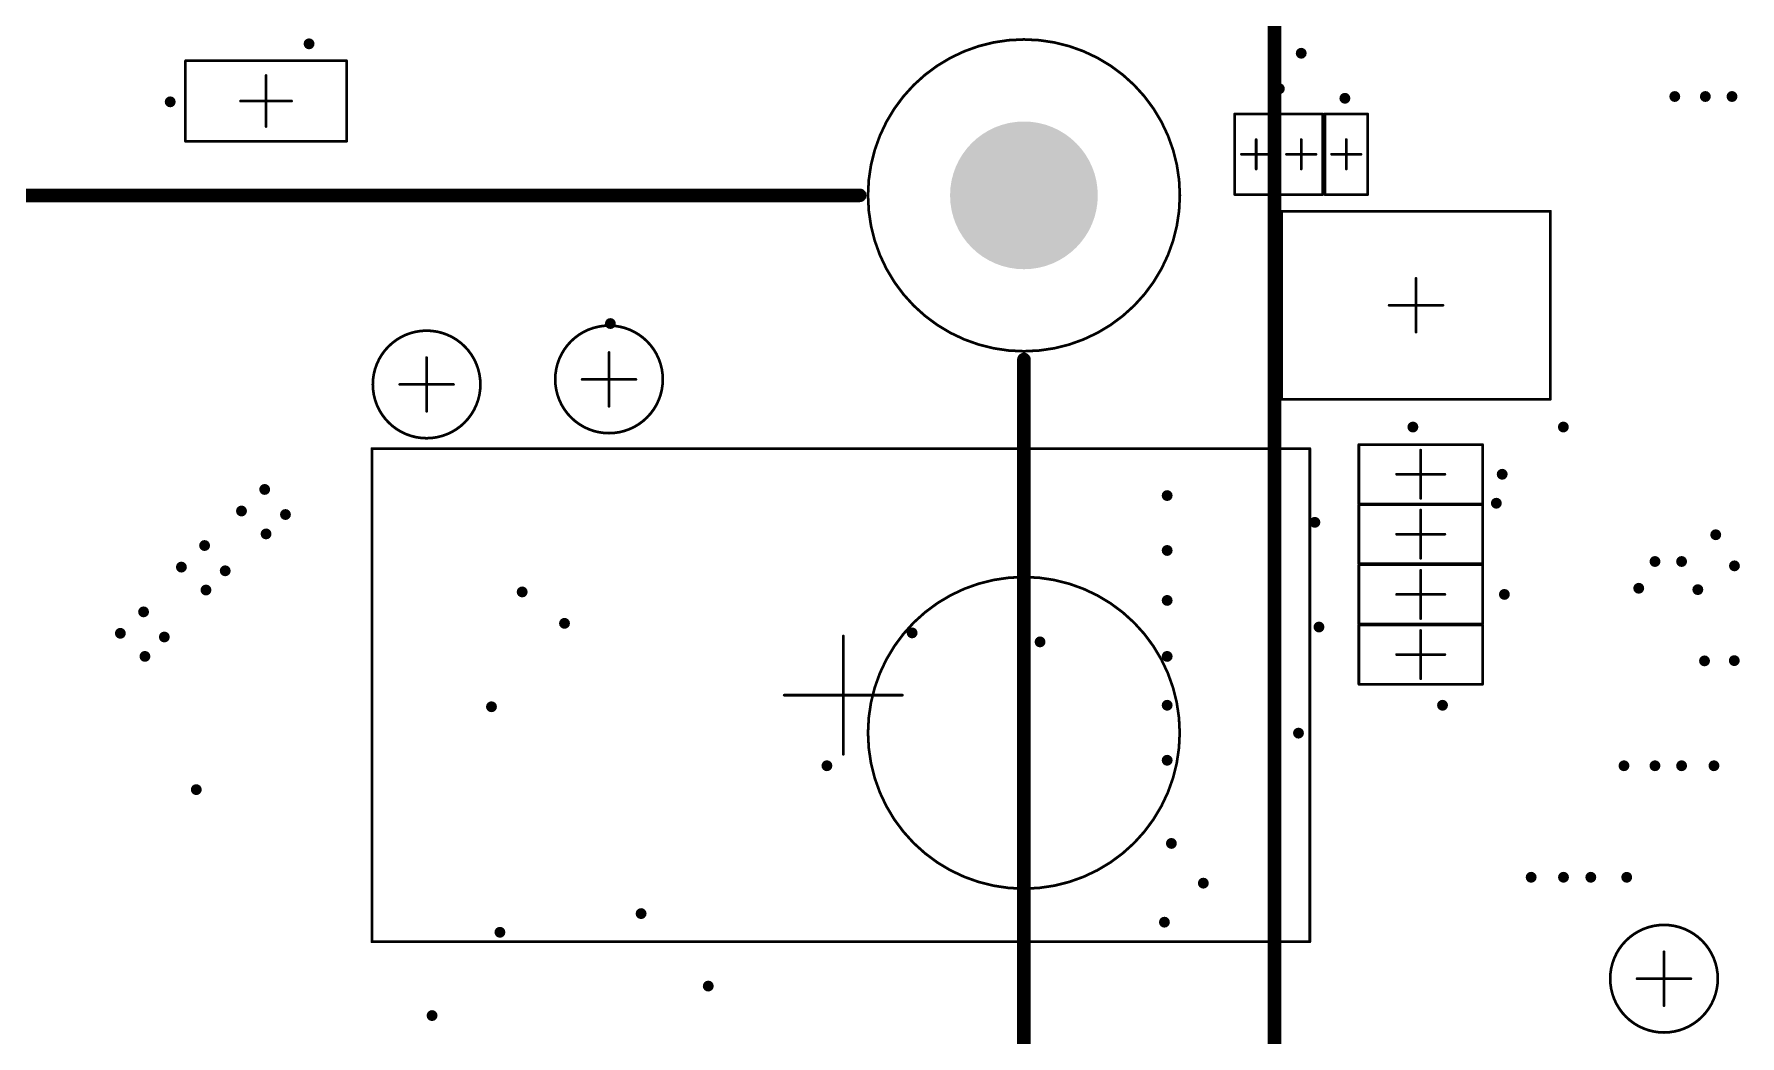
# Model space of a CAD drawing. Header units: inches. Extents: x -0.46 to 4.93, y -0.49 to 6.86.
# Drawn here: x 0.872 to 2.121, y 0.607 to 1.341 of the extents above; entities that cross this region are included whole.
import ezdxf

# ---------------------------------------------------------------- set-up
doc = ezdxf.new("R2010")
doc.units = ezdxf.units.IN
doc.header["$MEASUREMENT"] = 0
for name, color, linetype in [('Dimensions', 56, 'Continuous'), ('Pad Holes', 156, 'Continuous'), ('Top Courtyard', 56, 'Continuous'), ('Via Holes', 16, 'Continuous')]:
    doc.layers.add(name, color=color, linetype=linetype)

# ---------------------------------------------------------------- blocks, each defined once
blk = doc.blocks.new('RESC1005X40X25LL05T10_112')
at = {"layer": 'Top Courtyard'}
for points in [[(-0.0295, 0.0157, 0.00197, 0.00197, 0), (-0.0295, -0.0157, 0.00197, 0.00197, 0)], [(-0.0295, 0.0157, 0.00197, 0.00197, 0), (0.0295, 0.0157, 0.00197, 0.00197, 0)], [(0.0295, 0.0157, 0.00197, 0.00197, 0), (0.0295, -0.0157, 0.00197, 0.00197, 0)], [(-0.0108, 0, 0.00197, 0.00197, 0), (0.0108, 0, 0.00197, 0.00197, 0)], [(0, 0.0108, 0.00197, 0.00197, 0), (0, -0.0108, 0.00197, 0.00197, 0)], [(-0.0295, -0.0157, 0.00197, 0.00197, 0), (0.0295, -0.0157, 0.00197, 0.00197, 0)]]:
    blk.add_lwpolyline(points, format="xyseb", dxfattribs=at)
for points in [[(-0.03, 0.0157, 0.000984, 0.000984, 1), (-0.029, 0.0157, 0.000984, 0.000984, 1)], [(-0.03, 0.0157, 0.000984, 0.000984, 1), (-0.029, 0.0157, 0.000984, 0.000984, 1)], [(0.029, 0.0157, 0.000984, 0.000984, 1), (0.03, 0.0157, 0.000984, 0.000984, 1)], [(0.029, 0.0157, 0.000984, 0.000984, 1), (0.03, 0.0157, 0.000984, 0.000984, 1)], [(-0.0113, 0, 0.000984, 0.000984, 1), (-0.0103, 0, 0.000984, 0.000984, 1)], [(-0.0005, 0.0108, 0.000984, 0.000984, 1), (0.0005, 0.0108, 0.000984, 0.000984, 1)], [(0.0103, 0, 0.000984, 0.000984, 1), (0.0113, 0, 0.000984, 0.000984, 1)], [(-0.0005, -0.0108, 0.000984, 0.000984, 1), (0.0005, -0.0108, 0.000984, 0.000984, 1)], [(-0.03, -0.0157, 0.000984, 0.000984, 1), (-0.029, -0.0157, 0.000984, 0.000984, 1)], [(-0.03, -0.0157, 0.000984, 0.000984, 1), (-0.029, -0.0157, 0.000984, 0.000984, 1)], [(0.029, -0.0157, 0.000984, 0.000984, 1), (0.03, -0.0157, 0.000984, 0.000984, 1)], [(0.029, -0.0157, 0.000984, 0.000984, 1), (0.03, -0.0157, 0.000984, 0.000984, 1)]]:
    blk.add_lwpolyline(points, format="xyseb", close=True, dxfattribs=at)
blk = doc.blocks.new('3528_A_113')
at = {"layer": 'Top Courtyard'}
for points in [[(-0.0984, -0.0689, 0.00197, 0.00197, 0), (-0.0984, 0.0689, 0.00197, 0.00197, 0)], [(-0.0984, 0.0689, 0.00197, 0.00197, 0), (0.0984, 0.0689, 0.00197, 0.00197, 0)], [(0.0984, -0.0689, 0.00197, 0.00197, 0), (0.0984, 0.0689, 0.00197, 0.00197, 0)], [(0, -0.0197, 0.00197, 0.00197, 0), (0, 0.0197, 0.00197, 0.00197, 0)], [(-0.0197, 0, 0.00197, 0.00197, 0), (0.0197, 0, 0.00197, 0.00197, 0)], [(-0.0984, -0.0689, 0.00197, 0.00197, 0), (0.0984, -0.0689, 0.00197, 0.00197, 0)]]:
    blk.add_lwpolyline(points, format="xyseb", dxfattribs=at)
for points in [[(-0.0989, 0.0689, 0.000984, 0.000984, 1), (-0.0979, 0.0689, 0.000984, 0.000984, 1)], [(-0.0989, 0.0689, 0.000984, 0.000984, 1), (-0.0979, 0.0689, 0.000984, 0.000984, 1)], [(0.0979, 0.0689, 0.000984, 0.000984, 1), (0.0989, 0.0689, 0.000984, 0.000984, 1)], [(0.0979, 0.0689, 0.000984, 0.000984, 1), (0.0989, 0.0689, 0.000984, 0.000984, 1)], [(-0.0005, 0.0197, 0.000984, 0.000984, 1), (0.0005, 0.0197, 0.000984, 0.000984, 1)], [(-0.0202, 0, 0.000984, 0.000984, 1), (-0.0192, 0, 0.000984, 0.000984, 1)], [(0.0192, 0, 0.000984, 0.000984, 1), (0.0202, 0, 0.000984, 0.000984, 1)], [(-0.0005, -0.0197, 0.000984, 0.000984, 1), (0.0005, -0.0197, 0.000984, 0.000984, 1)], [(-0.0989, -0.0689, 0.000984, 0.000984, 1), (-0.0979, -0.0689, 0.000984, 0.000984, 1)], [(-0.0989, -0.0689, 0.000984, 0.000984, 1), (-0.0979, -0.0689, 0.000984, 0.000984, 1)], [(0.0979, -0.0689, 0.000984, 0.000984, 1), (0.0989, -0.0689, 0.000984, 0.000984, 1)], [(0.0979, -0.0689, 0.000984, 0.000984, 1), (0.0989, -0.0689, 0.000984, 0.000984, 1)]]:
    blk.add_lwpolyline(points, format="xyseb", close=True, dxfattribs=at)
blk = doc.blocks.new('MOUNTING_HOLE_M2_5_156')
at = {"layer": 'Pad Holes'}
h = blk.add_hatch(color=7, dxfattribs=at)
edge = h.paths.add_edge_path()
edge.add_arc((0, 0), 0.0541, 0, 360)
at = {"layer": 'Top Courtyard'}
for points in [[(0.1142, 0, 0.00197, 0.00197, 1), (-0.1142, 0, 0.00197, 0.00197, 1)], [(-0.1147, 0, 0.000984, 0.000984, 1), (-0.1137, 0, 0.000984, 0.000984, 1)], [(0.1137, 0, 0.000984, 0.000984, 1), (0.1147, 0, 0.000984, 0.000984, 1)]]:
    blk.add_lwpolyline(points, format="xyseb", close=True, dxfattribs=at)
blk = doc.blocks.new('TP100_200_NS_227')
at = {"layer": 'Top Courtyard'}
for points in [[(0.0394, 0, 0.00197, 0.00197, 1), (-0.0394, 0, 0.00197, 0.00197, 1)], [(-0.0005, 0.0197, 0.000984, 0.000984, 1), (0.0005, 0.0197, 0.000984, 0.000984, 1)], [(-0.0399, 0, 0.000984, 0.000984, 1), (-0.0389, 0, 0.000984, 0.000984, 1)], [(-0.0202, 0, 0.000984, 0.000984, 1), (-0.0192, 0, 0.000984, 0.000984, 1)], [(0.0192, 0, 0.000984, 0.000984, 1), (0.0202, 0, 0.000984, 0.000984, 1)], [(0.0389, 0, 0.000984, 0.000984, 1), (0.0399, 0, 0.000984, 0.000984, 1)], [(-0.0005, -0.0197, 0.000984, 0.000984, 1), (0.0005, -0.0197, 0.000984, 0.000984, 1)]]:
    blk.add_lwpolyline(points, format="xyseb", close=True, dxfattribs=at)
for points in [[(0, -0.0197, 0.00197, 0.00197, 0), (0, 0.0197, 0.00197, 0.00197, 0)], [(0.0197, 0, 0.00197, 0.00197, 0), (-0.0197, 0, 0.00197, 0.00197, 0)]]:
    blk.add_lwpolyline(points, format="xyseb", dxfattribs=at)
blk = doc.blocks.new('TP100_200_NS_600')
at = {"layer": 'Top Courtyard'}
for points in [[(0.0394, 0, 0.00197, 0.00197, 1), (-0.0394, 0, 0.00197, 0.00197, 1)], [(-0.0005, 0.0197, 0.000984, 0.000984, 1), (0.0005, 0.0197, 0.000984, 0.000984, 1)], [(-0.0399, 0, 0.000984, 0.000984, 1), (-0.0389, 0, 0.000984, 0.000984, 1)], [(-0.0202, 0, 0.000984, 0.000984, 1), (-0.0192, 0, 0.000984, 0.000984, 1)], [(0.0192, 0, 0.000984, 0.000984, 1), (0.0202, 0, 0.000984, 0.000984, 1)], [(0.0389, 0, 0.000984, 0.000984, 1), (0.0399, 0, 0.000984, 0.000984, 1)], [(-0.0005, -0.0197, 0.000984, 0.000984, 1), (0.0005, -0.0197, 0.000984, 0.000984, 1)]]:
    blk.add_lwpolyline(points, format="xyseb", close=True, dxfattribs=at)
for points in [[(0, 0.0197, 0.00197, 0.00197, 0), (0, -0.0197, 0.00197, 0.00197, 0)], [(-0.0197, 0, 0.00197, 0.00197, 0), (0.0197, 0, 0.00197, 0.00197, 0)]]:
    blk.add_lwpolyline(points, format="xyseb", dxfattribs=at)
blk = doc.blocks.new('TP100_200_NS_625')
at = {"layer": 'Top Courtyard'}
for points in [[(0.0394, 0, 0.00197, 0.00197, 1), (-0.0394, 0, 0.00197, 0.00197, 1)], [(-0.0005, 0.0197, 0.000984, 0.000984, 1), (0.0005, 0.0197, 0.000984, 0.000984, 1)], [(-0.0399, 0, 0.000984, 0.000984, 1), (-0.0389, 0, 0.000984, 0.000984, 1)], [(-0.0202, 0, 0.000984, 0.000984, 1), (-0.0192, 0, 0.000984, 0.000984, 1)], [(0.0192, 0, 0.000984, 0.000984, 1), (0.0202, 0, 0.000984, 0.000984, 1)], [(0.0389, 0, 0.000984, 0.000984, 1), (0.0399, 0, 0.000984, 0.000984, 1)], [(-0.0005, -0.0197, 0.000984, 0.000984, 1), (0.0005, -0.0197, 0.000984, 0.000984, 1)]]:
    blk.add_lwpolyline(points, format="xyseb", close=True, dxfattribs=at)
for points in [[(0, -0.0197, 0.00197, 0.00197, 0), (0, 0.0197, 0.00197, 0.00197, 0)], [(-0.0197, 0, 0.00197, 0.00197, 0), (0.0197, 0, 0.00197, 0.00197, 0)]]:
    blk.add_lwpolyline(points, format="xyseb", dxfattribs=at)
blk = doc.blocks.new('RESC1005X40X25LL05T10_651')
at = {"layer": 'Top Courtyard'}
for points in [[(-0.0295, 0.0157, 0.00197, 0.00197, 0), (-0.0295, -0.0157, 0.00197, 0.00197, 0)], [(-0.0295, 0.0157, 0.00197, 0.00197, 0), (0.0295, 0.0157, 0.00197, 0.00197, 0)], [(0.0295, 0.0157, 0.00197, 0.00197, 0), (0.0295, -0.0157, 0.00197, 0.00197, 0)], [(-0.0108, 0, 0.00197, 0.00197, 0), (0.0108, 0, 0.00197, 0.00197, 0)], [(0, 0.0108, 0.00197, 0.00197, 0), (0, -0.0108, 0.00197, 0.00197, 0)], [(-0.0295, -0.0157, 0.00197, 0.00197, 0), (0.0295, -0.0157, 0.00197, 0.00197, 0)]]:
    blk.add_lwpolyline(points, format="xyseb", dxfattribs=at)
for points in [[(-0.03, 0.0157, 0.000984, 0.000984, 1), (-0.029, 0.0157, 0.000984, 0.000984, 1)], [(-0.03, 0.0157, 0.000984, 0.000984, 1), (-0.029, 0.0157, 0.000984, 0.000984, 1)], [(0.029, 0.0157, 0.000984, 0.000984, 1), (0.03, 0.0157, 0.000984, 0.000984, 1)], [(0.029, 0.0157, 0.000984, 0.000984, 1), (0.03, 0.0157, 0.000984, 0.000984, 1)], [(-0.0113, 0, 0.000984, 0.000984, 1), (-0.0103, 0, 0.000984, 0.000984, 1)], [(-0.0005, 0.0108, 0.000984, 0.000984, 1), (0.0005, 0.0108, 0.000984, 0.000984, 1)], [(0.0103, 0, 0.000984, 0.000984, 1), (0.0113, 0, 0.000984, 0.000984, 1)], [(-0.0005, -0.0108, 0.000984, 0.000984, 1), (0.0005, -0.0108, 0.000984, 0.000984, 1)], [(-0.03, -0.0157, 0.000984, 0.000984, 1), (-0.029, -0.0157, 0.000984, 0.000984, 1)], [(-0.03, -0.0157, 0.000984, 0.000984, 1), (-0.029, -0.0157, 0.000984, 0.000984, 1)], [(0.029, -0.0157, 0.000984, 0.000984, 1), (0.03, -0.0157, 0.000984, 0.000984, 1)], [(0.029, -0.0157, 0.000984, 0.000984, 1), (0.03, -0.0157, 0.000984, 0.000984, 1)]]:
    blk.add_lwpolyline(points, format="xyseb", close=True, dxfattribs=at)
blk = doc.blocks.new('RESC1005X40X25LL05T10_704')
at = {"layer": 'Top Courtyard'}
for points in [[(-0.0295, 0.0157, 0.00197, 0.00197, 0), (-0.0295, -0.0157, 0.00197, 0.00197, 0)], [(-0.0295, 0.0157, 0.00197, 0.00197, 0), (0.0295, 0.0157, 0.00197, 0.00197, 0)], [(0.0295, 0.0157, 0.00197, 0.00197, 0), (0.0295, -0.0157, 0.00197, 0.00197, 0)], [(-0.0108, 0, 0.00197, 0.00197, 0), (0.0108, 0, 0.00197, 0.00197, 0)], [(0, 0.0108, 0.00197, 0.00197, 0), (0, -0.0108, 0.00197, 0.00197, 0)], [(-0.0295, -0.0157, 0.00197, 0.00197, 0), (0.0295, -0.0157, 0.00197, 0.00197, 0)]]:
    blk.add_lwpolyline(points, format="xyseb", dxfattribs=at)
for points in [[(-0.03, 0.0157, 0.000984, 0.000984, 1), (-0.029, 0.0157, 0.000984, 0.000984, 1)], [(-0.03, 0.0157, 0.000984, 0.000984, 1), (-0.029, 0.0157, 0.000984, 0.000984, 1)], [(0.029, 0.0157, 0.000984, 0.000984, 1), (0.03, 0.0157, 0.000984, 0.000984, 1)], [(0.029, 0.0157, 0.000984, 0.000984, 1), (0.03, 0.0157, 0.000984, 0.000984, 1)], [(-0.0113, 0, 0.000984, 0.000984, 1), (-0.0103, 0, 0.000984, 0.000984, 1)], [(-0.0005, 0.0108, 0.000984, 0.000984, 1), (0.0005, 0.0108, 0.000984, 0.000984, 1)], [(0.0103, 0, 0.000984, 0.000984, 1), (0.0113, 0, 0.000984, 0.000984, 1)], [(-0.0005, -0.0108, 0.000984, 0.000984, 1), (0.0005, -0.0108, 0.000984, 0.000984, 1)], [(-0.03, -0.0157, 0.000984, 0.000984, 1), (-0.029, -0.0157, 0.000984, 0.000984, 1)], [(-0.03, -0.0157, 0.000984, 0.000984, 1), (-0.029, -0.0157, 0.000984, 0.000984, 1)], [(0.029, -0.0157, 0.000984, 0.000984, 1), (0.03, -0.0157, 0.000984, 0.000984, 1)], [(0.029, -0.0157, 0.000984, 0.000984, 1), (0.03, -0.0157, 0.000984, 0.000984, 1)]]:
    blk.add_lwpolyline(points, format="xyseb", close=True, dxfattribs=at)
blk = doc.blocks.new('RESC0603_1608__N_751')
at = {"layer": 'Top Courtyard'}
for points in [[(0.0591, 0.0295, 0.00197, 0.00197, 0), (-0.0591, 0.0295, 0.00197, 0.00197, 0)], [(-0.0591, 0.0295, 0.00197, 0.00197, 0), (-0.0591, -0.0295, 0.00197, 0.00197, 0)], [(0.0591, 0.0295, 0.00197, 0.00197, 0), (0.0591, -0.0295, 0.00197, 0.00197, 0)], [(0, 0.0187, 0.00197, 0.00197, 0), (0, -0.0187, 0.00197, 0.00197, 0)], [(0.0187, 0, 0.00197, 0.00197, 0), (-0.0187, 0, 0.00197, 0.00197, 0)], [(0.0591, -0.0295, 0.00197, 0.00197, 0), (-0.0591, -0.0295, 0.00197, 0.00197, 0)]]:
    blk.add_lwpolyline(points, format="xyseb", dxfattribs=at)
for points in [[(-0.0595, 0.0295, 0.000984, 0.000984, 1), (-0.0586, 0.0295, 0.000984, 0.000984, 1)], [(-0.0595, 0.0295, 0.000984, 0.000984, 1), (-0.0586, 0.0295, 0.000984, 0.000984, 1)], [(0.0586, 0.0295, 0.000984, 0.000984, 1), (0.0595, 0.0295, 0.000984, 0.000984, 1)], [(0.0586, 0.0295, 0.000984, 0.000984, 1), (0.0595, 0.0295, 0.000984, 0.000984, 1)], [(-0.0005, 0.0187, 0.000984, 0.000984, 1), (0.0005, 0.0187, 0.000984, 0.000984, 1)], [(-0.0192, 0, 0.000984, 0.000984, 1), (-0.0182, 0, 0.000984, 0.000984, 1)], [(0.0182, 0, 0.000984, 0.000984, 1), (0.0192, 0, 0.000984, 0.000984, 1)], [(-0.0005, -0.0187, 0.000984, 0.000984, 1), (0.0005, -0.0187, 0.000984, 0.000984, 1)], [(-0.0595, -0.0295, 0.000984, 0.000984, 1), (-0.0586, -0.0295, 0.000984, 0.000984, 1)], [(-0.0595, -0.0295, 0.000984, 0.000984, 1), (-0.0586, -0.0295, 0.000984, 0.000984, 1)], [(0.0586, -0.0295, 0.000984, 0.000984, 1), (0.0595, -0.0295, 0.000984, 0.000984, 1)], [(0.0586, -0.0295, 0.000984, 0.000984, 1), (0.0595, -0.0295, 0.000984, 0.000984, 1)]]:
    blk.add_lwpolyline(points, format="xyseb", close=True, dxfattribs=at)
blk = doc.blocks.new('20021121_00010T1LF_784')
at = {"layer": 'Top Courtyard'}
for points in [[(-0.3453, 0.1806, 0.00197, 0.00197, 0), (0.3417, 0.1806, 0.00197, 0.00197, 0)], [(-0.3453, -0.1806, 0.00197, 0.00197, 0), (-0.3453, 0.1806, 0.00197, 0.00197, 0)], [(0.3417, -0.1806, 0.00197, 0.00197, 0), (0.3417, 0.1806, 0.00197, 0.00197, 0)], [(0, 0, 0.00197, 0.00197, 0), (0, 0.0433, 0.00197, 0.00197, 0)], [(-0.0433, 0, 0.00197, 0.00197, 0), (0, 0, 0.00197, 0.00197, 0)], [(0, 0, 0.00197, 0.00197, 0), (0.0433, 0, 0.00197, 0.00197, 0)], [(0, -0.0433, 0.00197, 0.00197, 0), (0, 0, 0.00197, 0.00197, 0)], [(-0.3453, -0.1806, 0.00197, 0.00197, 0), (0.3417, -0.1806, 0.00197, 0.00197, 0)]]:
    blk.add_lwpolyline(points, format="xyseb", dxfattribs=at)
for points in [[(-0.3458, 0.1806, 0.000984, 0.000984, 1), (-0.3448, 0.1806, 0.000984, 0.000984, 1)], [(-0.3458, 0.1806, 0.000984, 0.000984, 1), (-0.3448, 0.1806, 0.000984, 0.000984, 1)], [(0.3412, 0.1806, 0.000984, 0.000984, 1), (0.3422, 0.1806, 0.000984, 0.000984, 1)], [(0.3412, 0.1806, 0.000984, 0.000984, 1), (0.3422, 0.1806, 0.000984, 0.000984, 1)], [(-0.0005, 0.0433, 0.000984, 0.000984, 1), (0.0005, 0.0433, 0.000984, 0.000984, 1)], [(-0.0438, 0, 0.000984, 0.000984, 1), (-0.0428, 0, 0.000984, 0.000984, 1)], [(-0.0005, 0, 0.000984, 0.000984, 1), (0.0005, 0, 0.000984, 0.000984, 1)], [(-0.0005, 0, 0.000984, 0.000984, 1), (0.0005, 0, 0.000984, 0.000984, 1)], [(-0.0005, 0, 0.000984, 0.000984, 1), (0.0005, 0, 0.000984, 0.000984, 1)], [(-0.0005, 0, 0.000984, 0.000984, 1), (0.0005, 0, 0.000984, 0.000984, 1)], [(0.0428, 0, 0.000984, 0.000984, 1), (0.0438, 0, 0.000984, 0.000984, 1)], [(-0.0005, -0.0433, 0.000984, 0.000984, 1), (0.0005, -0.0433, 0.000984, 0.000984, 1)], [(-0.3458, -0.1806, 0.000984, 0.000984, 1), (-0.3448, -0.1806, 0.000984, 0.000984, 1)], [(-0.3458, -0.1806, 0.000984, 0.000984, 1), (-0.3448, -0.1806, 0.000984, 0.000984, 1)], [(0.3412, -0.1806, 0.000984, 0.000984, 1), (0.3422, -0.1806, 0.000984, 0.000984, 1)], [(0.3412, -0.1806, 0.000984, 0.000984, 1), (0.3422, -0.1806, 0.000984, 0.000984, 1)]]:
    blk.add_lwpolyline(points, format="xyseb", close=True, dxfattribs=at)
blk = doc.blocks.new('SML_D1__8W_806')
at = {"layer": 'Top Courtyard'}
for points in [[(-0.0453, 0.0217, 0.00197, 0.00197, 0), (-0.0453, -0.0217, 0.00197, 0.00197, 0)], [(0.0453, 0.0217, 0.00197, 0.00197, 0), (-0.0453, 0.0217, 0.00197, 0.00197, 0)], [(0, 0.0177, 0.00197, 0.00197, 0), (0, -0.0177, 0.00197, 0.00197, 0)], [(0.0453, 0.0217, 0.00197, 0.00197, 0), (0.0453, -0.0217, 0.00197, 0.00197, 0)], [(0.0177, 0, 0.00197, 0.00197, 0), (-0.0177, 0, 0.00197, 0.00197, 0)], [(0.0453, -0.0217, 0.00197, 0.00197, 0), (-0.0453, -0.0217, 0.00197, 0.00197, 0)]]:
    blk.add_lwpolyline(points, format="xyseb", dxfattribs=at)
for points in [[(-0.0458, 0.0217, 0.000984, 0.000984, 1), (-0.0448, 0.0217, 0.000984, 0.000984, 1)], [(-0.0458, 0.0217, 0.000984, 0.000984, 1), (-0.0448, 0.0217, 0.000984, 0.000984, 1)], [(-0.0005, 0.0177, 0.000984, 0.000984, 1), (0.0005, 0.0177, 0.000984, 0.000984, 1)], [(0.0448, 0.0217, 0.000984, 0.000984, 1), (0.0458, 0.0217, 0.000984, 0.000984, 1)], [(0.0448, 0.0217, 0.000984, 0.000984, 1), (0.0458, 0.0217, 0.000984, 0.000984, 1)], [(-0.0182, 0, 0.000984, 0.000984, 1), (-0.0172, 0, 0.000984, 0.000984, 1)], [(0.0172, 0, 0.000984, 0.000984, 1), (0.0182, 0, 0.000984, 0.000984, 1)], [(-0.0458, -0.0217, 0.000984, 0.000984, 1), (-0.0448, -0.0217, 0.000984, 0.000984, 1)], [(-0.0458, -0.0217, 0.000984, 0.000984, 1), (-0.0448, -0.0217, 0.000984, 0.000984, 1)], [(-0.0005, -0.0177, 0.000984, 0.000984, 1), (0.0005, -0.0177, 0.000984, 0.000984, 1)], [(0.0448, -0.0217, 0.000984, 0.000984, 1), (0.0458, -0.0217, 0.000984, 0.000984, 1)], [(0.0448, -0.0217, 0.000984, 0.000984, 1), (0.0458, -0.0217, 0.000984, 0.000984, 1)]]:
    blk.add_lwpolyline(points, format="xyseb", close=True, dxfattribs=at)
blk = doc.blocks.new('SML_D1__8W_807')
at = {"layer": 'Top Courtyard'}
for points in [[(-0.0453, -0.0217, 0.00197, 0.00197, 0), (-0.0453, 0.0217, 0.00197, 0.00197, 0)], [(-0.0453, 0.0217, 0.00197, 0.00197, 0), (0.0453, 0.0217, 0.00197, 0.00197, 0)], [(0, -0.0177, 0.00197, 0.00197, 0), (0, 0.0177, 0.00197, 0.00197, 0)], [(0.0453, 0.0217, 0.00197, 0.00197, 0), (0.0453, -0.0217, 0.00197, 0.00197, 0)], [(-0.0177, 0, 0.00197, 0.00197, 0), (0.0177, 0, 0.00197, 0.00197, 0)], [(-0.0453, -0.0217, 0.00197, 0.00197, 0), (0.0453, -0.0217, 0.00197, 0.00197, 0)]]:
    blk.add_lwpolyline(points, format="xyseb", dxfattribs=at)
for points in [[(-0.0458, 0.0217, 0.000984, 0.000984, 1), (-0.0448, 0.0217, 0.000984, 0.000984, 1)], [(-0.0458, 0.0217, 0.000984, 0.000984, 1), (-0.0448, 0.0217, 0.000984, 0.000984, 1)], [(-0.0005, 0.0177, 0.000984, 0.000984, 1), (0.0005, 0.0177, 0.000984, 0.000984, 1)], [(0.0448, 0.0217, 0.000984, 0.000984, 1), (0.0458, 0.0217, 0.000984, 0.000984, 1)], [(0.0448, 0.0217, 0.000984, 0.000984, 1), (0.0458, 0.0217, 0.000984, 0.000984, 1)], [(-0.0182, 0, 0.000984, 0.000984, 1), (-0.0172, 0, 0.000984, 0.000984, 1)], [(0.0172, 0, 0.000984, 0.000984, 1), (0.0182, 0, 0.000984, 0.000984, 1)], [(-0.0458, -0.0217, 0.000984, 0.000984, 1), (-0.0448, -0.0217, 0.000984, 0.000984, 1)], [(-0.0458, -0.0217, 0.000984, 0.000984, 1), (-0.0448, -0.0217, 0.000984, 0.000984, 1)], [(-0.0005, -0.0177, 0.000984, 0.000984, 1), (0.0005, -0.0177, 0.000984, 0.000984, 1)], [(0.0448, -0.0217, 0.000984, 0.000984, 1), (0.0458, -0.0217, 0.000984, 0.000984, 1)], [(0.0448, -0.0217, 0.000984, 0.000984, 1), (0.0458, -0.0217, 0.000984, 0.000984, 1)]]:
    blk.add_lwpolyline(points, format="xyseb", close=True, dxfattribs=at)
blk = doc.blocks.new('SML_D1__8W_813')
at = {"layer": 'Top Courtyard'}
for points in [[(-0.0453, -0.0217, 0.00197, 0.00197, 0), (-0.0453, 0.0217, 0.00197, 0.00197, 0)], [(-0.0453, 0.0217, 0.00197, 0.00197, 0), (0.0453, 0.0217, 0.00197, 0.00197, 0)], [(0, -0.0177, 0.00197, 0.00197, 0), (0, 0.0177, 0.00197, 0.00197, 0)], [(0.0453, -0.0217, 0.00197, 0.00197, 0), (0.0453, 0.0217, 0.00197, 0.00197, 0)], [(-0.0177, 0, 0.00197, 0.00197, 0), (0.0177, 0, 0.00197, 0.00197, 0)], [(-0.0453, -0.0217, 0.00197, 0.00197, 0), (0.0453, -0.0217, 0.00197, 0.00197, 0)]]:
    blk.add_lwpolyline(points, format="xyseb", dxfattribs=at)
for points in [[(-0.0458, 0.0217, 0.000984, 0.000984, 1), (-0.0448, 0.0217, 0.000984, 0.000984, 1)], [(-0.0458, 0.0217, 0.000984, 0.000984, 1), (-0.0448, 0.0217, 0.000984, 0.000984, 1)], [(-0.0005, 0.0177, 0.000984, 0.000984, 1), (0.0005, 0.0177, 0.000984, 0.000984, 1)], [(0.0448, 0.0217, 0.000984, 0.000984, 1), (0.0458, 0.0217, 0.000984, 0.000984, 1)], [(0.0448, 0.0217, 0.000984, 0.000984, 1), (0.0458, 0.0217, 0.000984, 0.000984, 1)], [(-0.0182, 0, 0.000984, 0.000984, 1), (-0.0172, 0, 0.000984, 0.000984, 1)], [(0.0172, 0, 0.000984, 0.000984, 1), (0.0182, 0, 0.000984, 0.000984, 1)], [(-0.0458, -0.0217, 0.000984, 0.000984, 1), (-0.0448, -0.0217, 0.000984, 0.000984, 1)], [(-0.0458, -0.0217, 0.000984, 0.000984, 1), (-0.0448, -0.0217, 0.000984, 0.000984, 1)], [(-0.0005, -0.0177, 0.000984, 0.000984, 1), (0.0005, -0.0177, 0.000984, 0.000984, 1)], [(0.0448, -0.0217, 0.000984, 0.000984, 1), (0.0458, -0.0217, 0.000984, 0.000984, 1)], [(0.0448, -0.0217, 0.000984, 0.000984, 1), (0.0458, -0.0217, 0.000984, 0.000984, 1)]]:
    blk.add_lwpolyline(points, format="xyseb", close=True, dxfattribs=at)
blk = doc.blocks.new('SML_D1__8W_814')
at = {"layer": 'Top Courtyard'}
for points in [[(-0.0453, -0.0217, 0.00197, 0.00197, 0), (-0.0453, 0.0217, 0.00197, 0.00197, 0)], [(-0.0453, 0.0217, 0.00197, 0.00197, 0), (0.0453, 0.0217, 0.00197, 0.00197, 0)], [(0, -0.0177, 0.00197, 0.00197, 0), (0, 0.0177, 0.00197, 0.00197, 0)], [(0.0453, -0.0217, 0.00197, 0.00197, 0), (0.0453, 0.0217, 0.00197, 0.00197, 0)], [(-0.0177, 0, 0.00197, 0.00197, 0), (0.0177, 0, 0.00197, 0.00197, 0)], [(-0.0453, -0.0217, 0.00197, 0.00197, 0), (0.0453, -0.0217, 0.00197, 0.00197, 0)]]:
    blk.add_lwpolyline(points, format="xyseb", dxfattribs=at)
for points in [[(-0.0458, 0.0217, 0.000984, 0.000984, 1), (-0.0448, 0.0217, 0.000984, 0.000984, 1)], [(-0.0458, 0.0217, 0.000984, 0.000984, 1), (-0.0448, 0.0217, 0.000984, 0.000984, 1)], [(-0.0005, 0.0177, 0.000984, 0.000984, 1), (0.0005, 0.0177, 0.000984, 0.000984, 1)], [(0.0448, 0.0217, 0.000984, 0.000984, 1), (0.0458, 0.0217, 0.000984, 0.000984, 1)], [(0.0448, 0.0217, 0.000984, 0.000984, 1), (0.0458, 0.0217, 0.000984, 0.000984, 1)], [(-0.0182, 0, 0.000984, 0.000984, 1), (-0.0172, 0, 0.000984, 0.000984, 1)], [(0.0172, 0, 0.000984, 0.000984, 1), (0.0182, 0, 0.000984, 0.000984, 1)], [(-0.0458, -0.0217, 0.000984, 0.000984, 1), (-0.0448, -0.0217, 0.000984, 0.000984, 1)], [(-0.0458, -0.0217, 0.000984, 0.000984, 1), (-0.0448, -0.0217, 0.000984, 0.000984, 1)], [(-0.0005, -0.0177, 0.000984, 0.000984, 1), (0.0005, -0.0177, 0.000984, 0.000984, 1)], [(0.0448, -0.0217, 0.000984, 0.000984, 1), (0.0458, -0.0217, 0.000984, 0.000984, 1)], [(0.0448, -0.0217, 0.000984, 0.000984, 1), (0.0458, -0.0217, 0.000984, 0.000984, 1)]]:
    blk.add_lwpolyline(points, format="xyseb", close=True, dxfattribs=at)

msp = doc.modelspace()

# ---------------------------------------------------------------- hatches: boundary and pattern name
at = {"layer": 'Via Holes'}
h = msp.add_hatch(color=7, dxfattribs=at)
edge = h.paths.add_edge_path()
edge.add_arc((1.0733, 1.3339), 0.004, 0, 360)
h = msp.add_hatch(color=7, dxfattribs=at)
edge = h.paths.add_edge_path()
edge.add_arc((1.8, 1.327), 0.004, 0, 360)
h = msp.add_hatch(color=7, dxfattribs=at)
edge = h.paths.add_edge_path()
edge.add_arc((1.784, 1.301), 0.004, 0, 360)
h = msp.add_hatch(color=7, dxfattribs=at)
edge = h.paths.add_edge_path()
edge.add_arc((0.9716, 1.2914), 0.004, 0, 360)
h = msp.add_hatch(color=7, dxfattribs=at)
edge = h.paths.add_edge_path()
edge.add_arc((1.832, 1.294), 0.004, 0, 360)
h = msp.add_hatch(color=7, dxfattribs=at)
edge = h.paths.add_edge_path()
edge.add_arc((2.0736, 1.2953), 0.004, 0, 360)
h = msp.add_hatch(color=7, dxfattribs=at)
edge = h.paths.add_edge_path()
edge.add_arc((2.096, 1.2953), 0.004, 0, 360)
h = msp.add_hatch(color=7, dxfattribs=at)
edge = h.paths.add_edge_path()
edge.add_arc((2.1155, 1.2953), 0.004, 0, 360)
h = msp.add_hatch(color=7, dxfattribs=at)
edge = h.paths.add_edge_path()
edge.add_arc((1.294, 1.129), 0.004, 0, 360)
h = msp.add_hatch(color=7, dxfattribs=at)
edge = h.paths.add_edge_path()
edge.add_arc((1.8818, 1.0532), 0.004, 0, 360)
h = msp.add_hatch(color=7, dxfattribs=at)
edge = h.paths.add_edge_path()
edge.add_arc((1.992, 1.0532), 0.004, 0, 360)
h = msp.add_hatch(color=7, dxfattribs=at)
edge = h.paths.add_edge_path()
edge.add_arc((1.9472, 1.0186), 0.004, 0, 360)
h = msp.add_hatch(color=7, dxfattribs=at)
edge = h.paths.add_edge_path()
edge.add_arc((1.0408, 1.0075), 0.004, 0, 360)
h = msp.add_hatch(color=7, dxfattribs=at)
edge = h.paths.add_edge_path()
edge.add_arc((1.7018, 1.003), 0.004, 0, 360)
h = msp.add_hatch(color=7, dxfattribs=at)
edge = h.paths.add_edge_path()
edge.add_arc((1.9429, 0.9974), 0.004, 0, 360)
h = msp.add_hatch(color=7, dxfattribs=at)
edge = h.paths.add_edge_path()
edge.add_arc((1.0238, 0.9917), 0.004, 0, 360)
h = msp.add_hatch(color=7, dxfattribs=at)
edge = h.paths.add_edge_path()
edge.add_arc((1.056, 0.9891), 0.004, 0, 360)
h = msp.add_hatch(color=7, dxfattribs=at)
edge = h.paths.add_edge_path()
edge.add_arc((1.81, 0.9834), 0.004, 0, 360)
h = msp.add_hatch(color=7, dxfattribs=at)
edge = h.paths.add_edge_path()
edge.add_arc((1.0418, 0.9749), 0.004, 0, 360)
h = msp.add_hatch(color=7, dxfattribs=at)
edge = h.paths.add_edge_path()
edge.add_arc((2.1036, 0.9743), 0.004, 0, 360)
h = msp.add_hatch(color=7, dxfattribs=at)
edge = h.paths.add_edge_path()
edge.add_arc((0.9968, 0.9664), 0.004, 0, 360)
h = msp.add_hatch(color=7, dxfattribs=at)
edge = h.paths.add_edge_path()
edge.add_arc((1.7018, 0.9628), 0.004, 0, 360)
h = msp.add_hatch(color=7, dxfattribs=at)
edge = h.paths.add_edge_path()
edge.add_arc((0.9798, 0.9506), 0.004, 0, 360)
h = msp.add_hatch(color=7, dxfattribs=at)
edge = h.paths.add_edge_path()
edge.add_arc((1.0119, 0.9479), 0.004, 0, 360)
h = msp.add_hatch(color=7, dxfattribs=at)
edge = h.paths.add_edge_path()
edge.add_arc((2.0591, 0.9547), 0.004, 0, 360)
h = msp.add_hatch(color=7, dxfattribs=at)
edge = h.paths.add_edge_path()
edge.add_arc((2.0786, 0.9547), 0.004, 0, 360)
h = msp.add_hatch(color=7, dxfattribs=at)
edge = h.paths.add_edge_path()
edge.add_arc((2.1173, 0.9515), 0.004, 0, 360)
h = msp.add_hatch(color=7, dxfattribs=at)
edge = h.paths.add_edge_path()
edge.add_arc((0.9978, 0.9338), 0.004, 0, 360)
h = msp.add_hatch(color=7, dxfattribs=at)
edge = h.paths.add_edge_path()
edge.add_arc((2.0472, 0.9351), 0.004, 0, 360)
h = msp.add_hatch(color=7, dxfattribs=at)
edge = h.paths.add_edge_path()
edge.add_arc((2.0905, 0.9341), 0.004, 0, 360)
h = msp.add_hatch(color=7, dxfattribs=at)
edge = h.paths.add_edge_path()
edge.add_arc((1.2294, 0.9324), 0.004, 0, 360)
h = msp.add_hatch(color=7, dxfattribs=at)
edge = h.paths.add_edge_path()
edge.add_arc((1.7018, 0.9262), 0.004, 0, 360)
h = msp.add_hatch(color=7, dxfattribs=at)
edge = h.paths.add_edge_path()
edge.add_arc((1.9488, 0.9306), 0.004, 0, 360)
h = msp.add_hatch(color=7, dxfattribs=at)
edge = h.paths.add_edge_path()
edge.add_arc((0.9521, 0.9178), 0.004, 0, 360)
h = msp.add_hatch(color=7, dxfattribs=at)
edge = h.paths.add_edge_path()
edge.add_arc((1.2604, 0.9094), 0.004, 0, 360)
h = msp.add_hatch(color=7, dxfattribs=at)
edge = h.paths.add_edge_path()
edge.add_arc((0.9351, 0.9021), 0.004, 0, 360)
h = msp.add_hatch(color=7, dxfattribs=at)
edge = h.paths.add_edge_path()
edge.add_arc((0.9673, 0.8994), 0.004, 0, 360)
h = msp.add_hatch(color=7, dxfattribs=at)
edge = h.paths.add_edge_path()
edge.add_arc((1.515, 0.9024), 0.004, 0, 360)
h = msp.add_hatch(color=7, dxfattribs=at)
edge = h.paths.add_edge_path()
edge.add_arc((1.6087, 0.8958), 0.004, 0, 360)
h = msp.add_hatch(color=7, dxfattribs=at)
edge = h.paths.add_edge_path()
edge.add_arc((1.813, 0.9067), 0.004, 0, 360)
h = msp.add_hatch(color=7, dxfattribs=at)
edge = h.paths.add_edge_path()
edge.add_arc((0.9531, 0.8852), 0.004, 0, 360)
h = msp.add_hatch(color=7, dxfattribs=at)
edge = h.paths.add_edge_path()
edge.add_arc((1.7018, 0.8852), 0.004, 0, 360)
h = msp.add_hatch(color=7, dxfattribs=at)
edge = h.paths.add_edge_path()
edge.add_arc((2.0954, 0.8819), 0.004, 0, 360)
h = msp.add_hatch(color=7, dxfattribs=at)
edge = h.paths.add_edge_path()
edge.add_arc((2.1172, 0.8821), 0.004, 0, 360)
h = msp.add_hatch(color=7, dxfattribs=at)
edge = h.paths.add_edge_path()
edge.add_arc((1.2069, 0.8483), 0.004, 0, 360)
h = msp.add_hatch(color=7, dxfattribs=at)
edge = h.paths.add_edge_path()
edge.add_arc((1.7018, 0.8494), 0.004, 0, 360)
h = msp.add_hatch(color=7, dxfattribs=at)
edge = h.paths.add_edge_path()
edge.add_arc((1.9035, 0.8494), 0.004, 0, 360)
h = msp.add_hatch(color=7, dxfattribs=at)
edge = h.paths.add_edge_path()
edge.add_arc((1.798, 0.829), 0.004, 0, 360)
h = msp.add_hatch(color=7, dxfattribs=at)
edge = h.paths.add_edge_path()
edge.add_arc((1.7018, 0.8091), 0.004, 0, 360)
h = msp.add_hatch(color=7, dxfattribs=at)
edge = h.paths.add_edge_path()
edge.add_arc((1.4526, 0.8051), 0.004, 0, 360)
h = msp.add_hatch(color=7, dxfattribs=at)
edge = h.paths.add_edge_path()
edge.add_arc((2.0364, 0.8051), 0.004, 0, 360)
h = msp.add_hatch(color=7, dxfattribs=at)
edge = h.paths.add_edge_path()
edge.add_arc((2.0591, 0.8051), 0.004, 0, 360)
h = msp.add_hatch(color=7, dxfattribs=at)
edge = h.paths.add_edge_path()
edge.add_arc((2.0786, 0.8051), 0.004, 0, 360)
h = msp.add_hatch(color=7, dxfattribs=at)
edge = h.paths.add_edge_path()
edge.add_arc((2.1023, 0.8051), 0.004, 0, 360)
h = msp.add_hatch(color=7, dxfattribs=at)
edge = h.paths.add_edge_path()
edge.add_arc((0.9907, 0.7876), 0.004, 0, 360)
h = msp.add_hatch(color=7, dxfattribs=at)
edge = h.paths.add_edge_path()
edge.add_arc((1.7049, 0.7482), 0.004, 0, 360)
h = msp.add_hatch(color=7, dxfattribs=at)
edge = h.paths.add_edge_path()
edge.add_arc((1.9684, 0.7234), 0.004, 0, 360)
h = msp.add_hatch(color=7, dxfattribs=at)
edge = h.paths.add_edge_path()
edge.add_arc((1.9921, 0.7234), 0.004, 0, 360)
h = msp.add_hatch(color=7, dxfattribs=at)
edge = h.paths.add_edge_path()
edge.add_arc((2.0121, 0.7234), 0.004, 0, 360)
h = msp.add_hatch(color=7, dxfattribs=at)
edge = h.paths.add_edge_path()
edge.add_arc((2.0384, 0.7234), 0.004, 0, 360)
h = msp.add_hatch(color=7, dxfattribs=at)
edge = h.paths.add_edge_path()
edge.add_arc((1.7283, 0.7191), 0.004, 0, 360)
h = msp.add_hatch(color=7, dxfattribs=at)
edge = h.paths.add_edge_path()
edge.add_arc((1.3165, 0.6968), 0.004, 0, 360)
h = msp.add_hatch(color=7, dxfattribs=at)
edge = h.paths.add_edge_path()
edge.add_arc((1.6998, 0.6905), 0.004, 0, 360)
h = msp.add_hatch(color=7, dxfattribs=at)
edge = h.paths.add_edge_path()
edge.add_arc((1.2131, 0.6831), 0.004, 0, 360)
h = msp.add_hatch(color=7, dxfattribs=at)
edge = h.paths.add_edge_path()
edge.add_arc((1.3657, 0.6437), 0.004, 0, 360)
h = msp.add_hatch(color=7, dxfattribs=at)
edge = h.paths.add_edge_path()
edge.add_arc((1.1634, 0.6221), 0.004, 0, 360)

# ---------------------------------------------------------------- linework, layer by layer
at = {"layer": 'Dimensions'}
for points in [[(1.7804, -0.2649, 0.01, 0.01, 0), (1.7804, 1.5168, 0.01, 0.01, 0)], [(1.7804, -0.1881, 0.01, 0.01, 0), (1.7804, 1.5168, 0.01, 0.01, 0)], [(1.7804, -0.1881, 0.01, 0.01, 0), (1.7804, 1.5168, 0.01, 0.01, 0)], [(-0.4244, 1.2229, 0.01, 0.01, 0), (1.4766, 1.2229, 0.01, 0.01, 0)], [(-0.3269, 1.2229, 0.01, 0.01, 0), (1.4766, 1.2229, 0.01, 0.01, 0)], [(1.5969, -0.4539, 0.01, 0.01, 0), (1.5969, 1.1026, 0.01, 0.01, 0)], [(1.5969, -0.2649, 0.01, 0.01, 0), (1.5969, 1.1026, 0.01, 0.01, 0)]]:
    msp.add_lwpolyline(points, format="xyseb", dxfattribs=at)
for points in [[(1.4741, 1.2229, 0.005, 0.005, 1), (1.4791, 1.2229, 0.005, 0.005, 1)], [(1.4741, 1.2229, 0.005, 0.005, 1), (1.4791, 1.2229, 0.005, 0.005, 1)], [(1.5944, 1.1026, 0.005, 0.005, 1), (1.5994, 1.1026, 0.005, 0.005, 1)], [(1.5944, 1.1026, 0.005, 0.005, 1), (1.5994, 1.1026, 0.005, 0.005, 1)]]:
    msp.add_lwpolyline(points, format="xyseb", close=True, dxfattribs=at)
at = {"layer": 'Top Courtyard'}
for points in [[(1.711, 0.8292, 0.00197, 0.00197, 1), (1.4827, 0.8292, 0.00197, 0.00197, 1)], [(1.4822, 0.8292, 0.000984, 0.000984, 1), (1.4832, 0.8292, 0.000984, 0.000984, 1)], [(1.7105, 0.8292, 0.000984, 0.000984, 1), (1.7115, 0.8292, 0.000984, 0.000984, 1)]]:
    msp.add_lwpolyline(points, format="xyseb", close=True, dxfattribs=at)

# ---------------------------------------------------------------- block references
for name, p in [('MOUNTING_HOLE_M2_5_156', (1.5969, 1.2229)), ('3528_A_113', (1.8841, 1.1424)), ('20021121_00010T1LF_784', (1.4646, 0.8568)), ('SML_D1__8W_807', (1.8875, 0.9747)), ('SML_D1__8W_813', (1.8875, 0.9306)), ('SML_D1__8W_814', (1.8875, 0.8865)), ('TP100_200_NS_625', (2.0657, 0.6491))]:
    msp.add_blockref(name, p)
for name, p, rotation in [('RESC0603_1608__N_751', (1.0418, 1.292), 180), ('RESC1005X40X25LL05T10_651', (1.767, 1.253), 90), ('RESC1005X40X25LL05T10_704', (1.8, 1.253), 90), ('RESC1005X40X25LL05T10_112', (1.833, 1.253), 90), ('TP100_200_NS_227', (1.1594, 1.0844), 270), ('TP100_200_NS_600', (1.293, 1.0881), 90), ('SML_D1__8W_806', (1.8875, 1.0186), 180)]:
    msp.add_blockref(name, p, dxfattribs=dict(rotation=rotation))

doc.saveas('drawing.dxf')
